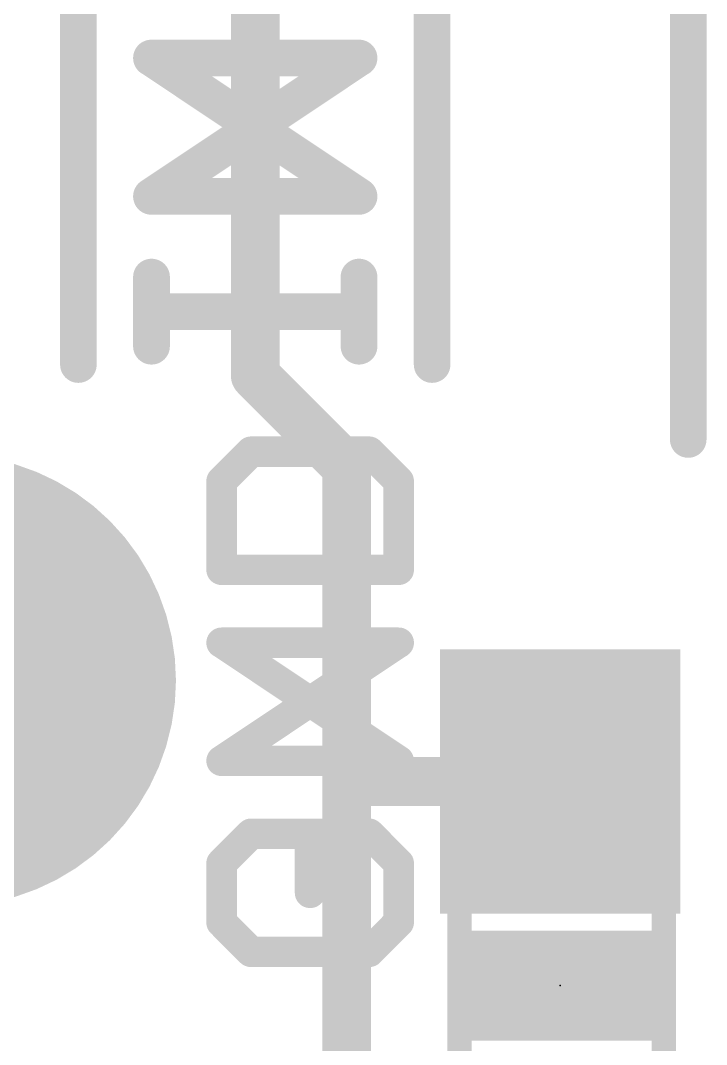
# Model space of a CAD drawing. Extents: x -33 to 74, y -18 to 36.
# Drawn here: x 5.372 to 8.23, y 27.695 to 31.958 of the extents above; entities that cross this region are included whole.
import ezdxf

# ---------------------------------------------------------------- set-up
doc = ezdxf.new("R2010")
doc.units = 0
for name, color, linetype in [('1', 12, 'CONTINUOUS'), ('17', 110, 'CONTINUOUS'), ('21', 41, 'CONTINUOUS'), ('22', 40, 'CONTINUOUS'), ('23', 53, 'CONTINUOUS'), ('51', 53, 'CONTINUOUS')]:
    doc.layers.add(name, color=color, linetype=linetype)

# ---------------------------------------------------------------- blocks, each defined once
blk = doc.blocks.new('ROUNDP')
at = {"const_width": 0.5}
blk.add_lwpolyline([(0, -0.25, 1), (0, 0.25, 1), (0, -0.25)], format="xyb", dxfattribs=at)
blk = doc.blocks.new('RECT')
blk.add_solid([(-0.5, -0.5), (0.5, -0.5), (-0.5, 0.5), (0.5, 0.5)])

msp = doc.modelspace()

# ---------------------------------------------------------------- linework, layer by layer
at = {"layer": '1', "const_width": 0.2032}
for points in [[(6.35, 30.48), (6.35, 34.29)], [(6.731, 30.099), (6.35, 30.48)], [(6.731, 28.79), (6.731, 30.099)], [(7.62, 28.79), (6.731, 28.79)], [(6.731, 28.79), (6.731, 25.781)]]:
    msp.add_lwpolyline(points, dxfattribs=at)
at = {"layer": '1', "const_width": 0.1016}
for points in [[(6.3859, 30.5159, 1), (6.3141, 30.4441)], [(6.2992, 30.48, 1), (6.4008, 30.48)], [(6.7818, 30.099, 1), (6.6802, 30.099)], [(6.6951, 30.0631, 1), (6.7669, 30.1349)], [(6.731, 28.8408, 1), (6.731, 28.7392)], [(6.7818, 28.79, 1), (6.6802, 28.79)], [(7.62, 28.7392, 1), (7.62, 28.8408)], [(6.6802, 28.79, 1), (6.7818, 28.79)]]:
    msp.add_lwpolyline(points, format="xyb", dxfattribs=at)
at = {"layer": '21'}
for points, const_width in [([(5.6134, 30.5253), (5.6134, 33.02)], 0.1524), ([(8.1534, 30.2134), (8.1534, 33.02)], 0.1524), ([(5.9175, 31.2252), (6.7818, 31.8014)], 0.1524), ([(6.7818, 31.8014), (5.9175, 31.8014)], 0.1524), ([(6.7818, 31.2252), (5.9175, 31.2252)], 0.1524), ([(5.9175, 30.6015), (5.9175, 30.8896)], 0.1524), ([(6.7818, 30.6015), (6.7818, 30.8896)], 0.1524), ([(6.7818, 30.7455), (5.9175, 30.7455)], 0.1524), ([(6.3325, 30.1626), (6.2097, 30.0397)], 0.127), ([(6.824, 30.1626), (6.3325, 30.1626)], 0.127), ([(6.9469, 30.0397), (6.824, 30.1626)], 0.127), ([(6.2097, 30.0397), (6.2097, 29.6711)], 0.127), ([(6.9469, 29.6711), (6.9469, 30.0397)], 0.127), ([(6.2097, 29.6711), (6.9469, 29.6711)], 0.127), ([(6.2097, 28.8759), (6.9469, 29.3674)], 0.127), ([(6.9469, 29.3674), (6.2097, 29.3674)], 0.127), ([(6.9469, 28.8759), (6.2097, 28.8759)], 0.127), ([(6.3325, 28.5722), (6.2097, 28.4493)], 0.127), ([(6.824, 28.5722), (6.5783, 28.5722)], 0.127), ([(6.5783, 28.5722), (6.5783, 28.3265)], 0.127), ([(6.9469, 28.4493), (6.824, 28.5722)], 0.127), ([(6.2097, 28.4493), (6.2097, 28.2036)], 0.127), ([(6.9469, 28.2036), (6.9469, 28.4493)], 0.127), ([(6.2097, 28.2036), (6.3325, 28.0807)], 0.127), ([(6.824, 28.0807), (6.9469, 28.2036)], 0.127), ([(6.3325, 28.0807), (6.824, 28.0807)], 0.127)]:
    msp.add_lwpolyline(points, dxfattribs=dict(at, const_width=const_width))
for points, const_width in [([(5.9175, 31.8395, 1), (5.9175, 31.7633)], 0.0762), ([(6.8029, 31.7697, 1), (6.7607, 31.8331)], 0.0762), ([(6.7818, 31.7633, 1), (6.7818, 31.8395)], 0.0762), ([(5.8963, 31.2569, 1), (5.9386, 31.1935)], 0.0762), ([(5.9175, 31.2633, 1), (5.9175, 31.1871)], 0.0762), ([(6.7818, 31.1871, 1), (6.7818, 31.2633)], 0.0762), ([(5.9556, 30.8896, 1), (5.8794, 30.8896)], 0.0762), ([(6.8199, 30.8896, 1), (6.7437, 30.8896)], 0.0762), ([(5.9175, 30.7836, 1), (5.9175, 30.7074)], 0.0762), ([(6.7818, 30.7074, 1), (6.7818, 30.7836)], 0.0762), ([(5.8794, 30.6015, 1), (5.9556, 30.6015)], 0.0762), ([(6.7437, 30.6015, 1), (6.8199, 30.6015)], 0.0762), ([(5.5753, 30.5253, 1), (5.6515, 30.5253)], 0.0762), ([(6.3325, 30.1943, 1), (6.3325, 30.1308)], 0.0635), ([(6.355, 30.1401, 1), (6.3101, 30.185)], 0.0635), ([(6.8465, 30.185, 1), (6.8016, 30.1401)], 0.0635), ([(6.824, 30.1308, 1), (6.824, 30.1943)], 0.0635), ([(8.1153, 30.2134, 1), (8.1915, 30.2134)], 0.0762), ([(6.2414, 30.0397, 1), (6.1779, 30.0397)], 0.0635), ([(6.1872, 30.0622, 1), (6.2321, 30.0173)], 0.0635), ([(6.9787, 30.0397, 1), (6.9152, 30.0397)], 0.0635), ([(6.9244, 30.0173, 1), (6.9694, 30.0622)], 0.0635), ([(6.2097, 29.7028, 1), (6.2097, 29.6393)], 0.0635), ([(6.9469, 29.6393, 1), (6.9469, 29.7028)], 0.0635), ([(6.1779, 29.6711, 1), (6.2414, 29.6711)], 0.0635), ([(6.9152, 29.6711, 1), (6.9787, 29.6711)], 0.0635), ([(6.2097, 29.3991, 1), (6.2097, 29.3356)], 0.0635), ([(6.9645, 29.341, 1), (6.9293, 29.3938)], 0.0635), ([(6.9469, 29.3356, 1), (6.9469, 29.3991)], 0.0635), ([(6.2097, 28.9077, 1), (6.2097, 28.8442)], 0.0635), ([(6.1921, 28.9023, 1), (6.2273, 28.8495)], 0.0635), ([(6.9469, 28.8442, 1), (6.9469, 28.9077)], 0.0635), ([(6.355, 28.5497, 1), (6.3101, 28.5946)], 0.0635), ([(6.61, 28.5722, 1), (6.5465, 28.5722)], 0.0635), ([(6.5783, 28.6039, 1), (6.5783, 28.5404)], 0.0635), ([(6.8465, 28.5946, 1), (6.8016, 28.5497)], 0.0635), ([(6.824, 28.5404, 1), (6.824, 28.6039)], 0.0635), ([(6.2414, 28.4493, 1), (6.1779, 28.4493)], 0.0635), ([(6.1872, 28.4718, 1), (6.2321, 28.4269)], 0.0635), ([(6.9787, 28.4493, 1), (6.9152, 28.4493)], 0.0635), ([(6.9244, 28.4269, 1), (6.9694, 28.4718)], 0.0635), ([(6.5465, 28.3265, 1), (6.61, 28.3265)], 0.0635), ([(6.2321, 28.226, 1), (6.1872, 28.1811)], 0.0635), ([(6.9694, 28.1811, 1), (6.9244, 28.226)], 0.0635), ([(6.1779, 28.2036, 1), (6.2414, 28.2036)], 0.0635), ([(6.9152, 28.2036, 1), (6.9787, 28.2036)], 0.0635), ([(6.3325, 28.1125, 1), (6.3325, 28.049)], 0.0635), ([(6.3101, 28.0583, 1), (6.355, 28.1032)], 0.0635), ([(6.8016, 28.1032, 1), (6.8465, 28.0583)], 0.0635), ([(6.824, 28.049, 1), (6.824, 28.1125)], 0.0635)]:
    msp.add_lwpolyline(points, format="xyb", dxfattribs=dict(at, const_width=const_width))
at = {"layer": '22'}
for points, const_width in [([(7.0866, 30.5253), (7.0866, 33.02)], 0.1524), ([(6.7825, 31.2252), (5.9182, 31.8014)], 0.1524), ([(5.9182, 31.8014), (6.7825, 31.8014)], 0.1524), ([(5.9182, 31.2252), (6.7825, 31.2252)], 0.1524), ([(5.9182, 30.6015), (5.9182, 30.8896)], 0.1524), ([(6.7825, 30.6015), (6.7825, 30.8896)], 0.1524), ([(5.9182, 30.7455), (6.7825, 30.7455)], 0.1524), ([(6.2103, 30.0397), (6.3332, 30.1626)], 0.127), ([(6.3332, 30.1626), (6.8247, 30.1626)], 0.127), ([(6.8247, 30.1626), (6.9475, 30.0397)], 0.127), ([(6.2103, 29.6711), (6.2103, 30.0397)], 0.127), ([(6.9475, 30.0397), (6.9475, 29.6711)], 0.127), ([(6.9475, 29.6711), (6.2103, 29.6711)], 0.127), ([(6.9475, 28.8759), (6.2103, 29.3674)], 0.127), ([(6.2103, 29.3674), (6.9475, 29.3674)], 0.127), ([(6.2103, 28.8759), (6.9475, 28.8759)], 0.127), ([(6.2103, 28.4493), (6.3332, 28.5722)], 0.127), ([(6.3332, 28.5722), (6.5789, 28.5722)], 0.127), ([(6.5789, 28.5722), (6.5789, 28.3265)], 0.127), ([(6.8247, 28.5722), (6.9475, 28.4493)], 0.127), ([(6.2103, 28.2036), (6.2103, 28.4493)], 0.127), ([(6.9475, 28.4493), (6.9475, 28.2036)], 0.127), ([(6.3332, 28.0807), (6.2103, 28.2036)], 0.127), ([(6.9475, 28.2036), (6.8247, 28.0807)], 0.127), ([(6.8247, 28.0807), (6.3332, 28.0807)], 0.127)]:
    msp.add_lwpolyline(points, dxfattribs=dict(at, const_width=const_width))
for points, const_width in [([(5.9393, 31.8331, 1), (5.8971, 31.7697)], 0.0762), ([(5.9182, 31.8395, 1), (5.9182, 31.7633)], 0.0762), ([(6.7825, 31.7633, 1), (6.7825, 31.8395)], 0.0762), ([(5.9182, 31.2633, 1), (5.9182, 31.1871)], 0.0762), ([(6.7614, 31.1935, 1), (6.8037, 31.2569)], 0.0762), ([(6.7825, 31.1871, 1), (6.7825, 31.2633)], 0.0762), ([(5.9563, 30.8896, 1), (5.8801, 30.8896)], 0.0762), ([(6.8206, 30.8896, 1), (6.7444, 30.8896)], 0.0762), ([(5.9182, 30.7836, 1), (5.9182, 30.7074)], 0.0762), ([(6.7825, 30.7074, 1), (6.7825, 30.7836)], 0.0762), ([(5.8801, 30.6015, 1), (5.9563, 30.6015)], 0.0762), ([(6.7444, 30.6015, 1), (6.8206, 30.6015)], 0.0762), ([(7.0485, 30.5253, 1), (7.1247, 30.5253)], 0.0762), ([(6.3332, 30.1943, 1), (6.3332, 30.1308)], 0.0635), ([(6.3556, 30.1401, 1), (6.3107, 30.185)], 0.0635), ([(6.8471, 30.185, 1), (6.8022, 30.1401)], 0.0635), ([(6.8247, 30.1308, 1), (6.8247, 30.1943)], 0.0635), ([(6.1878, 30.0622, 1), (6.2328, 30.0173)], 0.0635), ([(6.242, 30.0397, 1), (6.1786, 30.0397)], 0.0635), ([(6.9793, 30.0397, 1), (6.9158, 30.0397)], 0.0635), ([(6.9251, 30.0173, 1), (6.97, 30.0622)], 0.0635), ([(6.2103, 29.7028, 1), (6.2103, 29.6393)], 0.0635), ([(6.9475, 29.6393, 1), (6.9475, 29.7028)], 0.0635), ([(6.1786, 29.6711, 1), (6.242, 29.6711)], 0.0635), ([(6.9158, 29.6711, 1), (6.9793, 29.6711)], 0.0635), ([(6.2279, 29.3938, 1), (6.1927, 29.341)], 0.0635), ([(6.2103, 29.3991, 1), (6.2103, 29.3356)], 0.0635), ([(6.9475, 29.3356, 1), (6.9475, 29.3991)], 0.0635), ([(6.2103, 28.9077, 1), (6.2103, 28.8442)], 0.0635), ([(6.9299, 28.8495, 1), (6.9651, 28.9023)], 0.0635), ([(6.9475, 28.8442, 1), (6.9475, 28.9077)], 0.0635), ([(6.3332, 28.604, 1), (6.3332, 28.5405)], 0.0635), ([(6.3556, 28.5497, 1), (6.3107, 28.5947)], 0.0635), ([(6.6107, 28.5722, 1), (6.5472, 28.5722)], 0.0635), ([(6.5789, 28.5405, 1), (6.5789, 28.604)], 0.0635), ([(6.8471, 28.5947, 1), (6.8022, 28.5497)], 0.0635), ([(6.1878, 28.4718, 1), (6.2328, 28.4269)], 0.0635), ([(6.242, 28.4493, 1), (6.1786, 28.4493)], 0.0635), ([(6.9793, 28.4493, 1), (6.9158, 28.4493)], 0.0635), ([(6.9251, 28.4269, 1), (6.97, 28.4718)], 0.0635), ([(6.5472, 28.3265, 1), (6.6107, 28.3265)], 0.0635), ([(6.2328, 28.226, 1), (6.1878, 28.1811)], 0.0635), ([(6.97, 28.1811, 1), (6.9251, 28.226)], 0.0635), ([(6.1786, 28.2036, 1), (6.242, 28.2036)], 0.0635), ([(6.9158, 28.2036, 1), (6.9793, 28.2036)], 0.0635), ([(6.3332, 28.1125, 1), (6.3332, 28.049)], 0.0635), ([(6.3107, 28.0583, 1), (6.3556, 28.1032)], 0.0635), ([(6.8022, 28.1032, 1), (6.8471, 28.0583)], 0.0635), ([(6.8247, 28.049, 1), (6.8247, 28.1125)], 0.0635)]:
    msp.add_lwpolyline(points, format="xyb", dxfattribs=dict(at, const_width=const_width))
at = {"layer": '23'}
msp.add_point((7.62, 27.94), dxfattribs=at)
at = {"layer": '51', "const_width": 0.1016}
for points in [[(7.201, 28.296), (7.201, 27.584)], [(8.052, 28.296), (8.052, 27.584)]]:
    msp.add_lwpolyline(points, dxfattribs=at)
at = {"layer": '51', "const_width": 0.0508}
for points in [[(7.2264, 28.296, 1), (7.1756, 28.296)], [(8.0774, 28.296, 1), (8.0266, 28.296)]]:
    msp.add_lwpolyline(points, format="xyb", dxfattribs=at)

# ---------------------------------------------------------------- block references
at = {"layer": '1', "xscale": 1.1, "rotation": 270}
msp.add_blockref('RECT', (7.62, 28.79), dxfattribs=at)
at = {"layer": '17', "xscale": 1.8796, "yscale": 1.8796, "rotation": 270}
msp.add_blockref('ROUNDP', (5.08, 29.21), dxfattribs=at)
msp.add_blockref('ROUNDP', (5.08, 29.21), dxfattribs=at)
at = {"layer": '21', "xscale": 0.4572, "yscale": 0.762, "rotation": 270}
msp.add_blockref('RECT', (7.62, 27.94), dxfattribs=at)
at = {"layer": '51', "xscale": 0.5001, "yscale": 0.95, "rotation": 270}
msp.add_blockref('RECT', (7.6251, 28.5282), dxfattribs=at)

doc.saveas('drawing.dxf')
